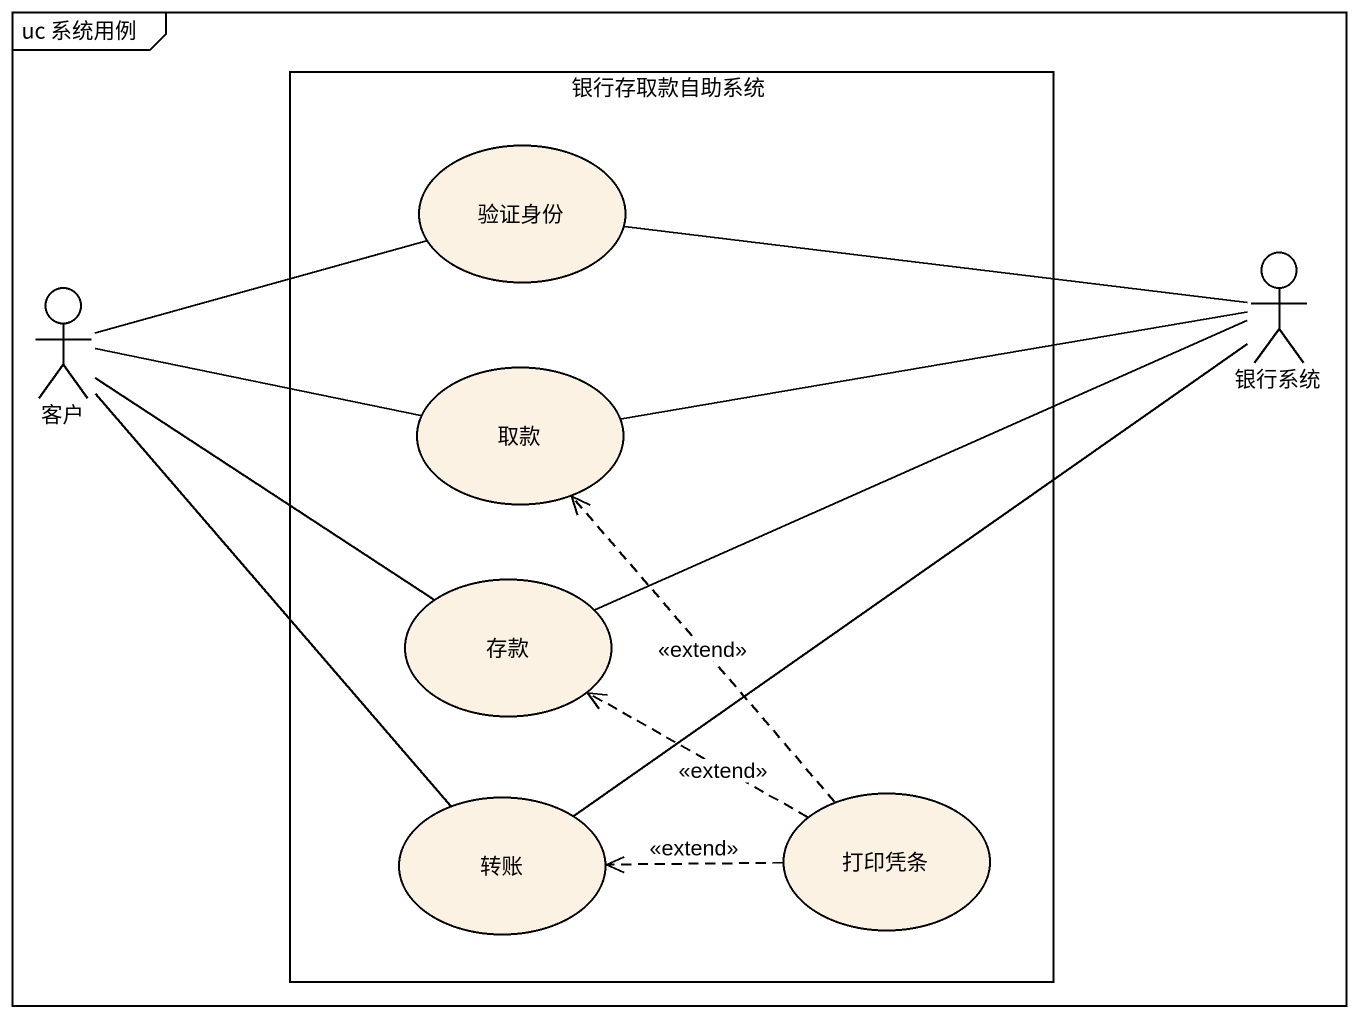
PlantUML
@startuml
mainframe uc 系统用例
rectangle 银行存取款自助系统 {
  usecase 验证身份
  usecase 取款
  usecase 存款
  usecase 转账
  usecase 打印凭条
}
actor 银行系统
actor 客户
验证身份 -right- 银行系统
客户 -up- 验证身份
客户 -right- 取款
客户 -right- 存款
客户 -- 转账
取款 -right- 银行系统
存款 -right- 银行系统
转账 -right- 银行系统
打印凭条 .up.> 取款 : <<extend>>
打印凭条 .left.> 存款 : <<extend>>
打印凭条 .left.> 转账 : <<extend>>
@enduml
